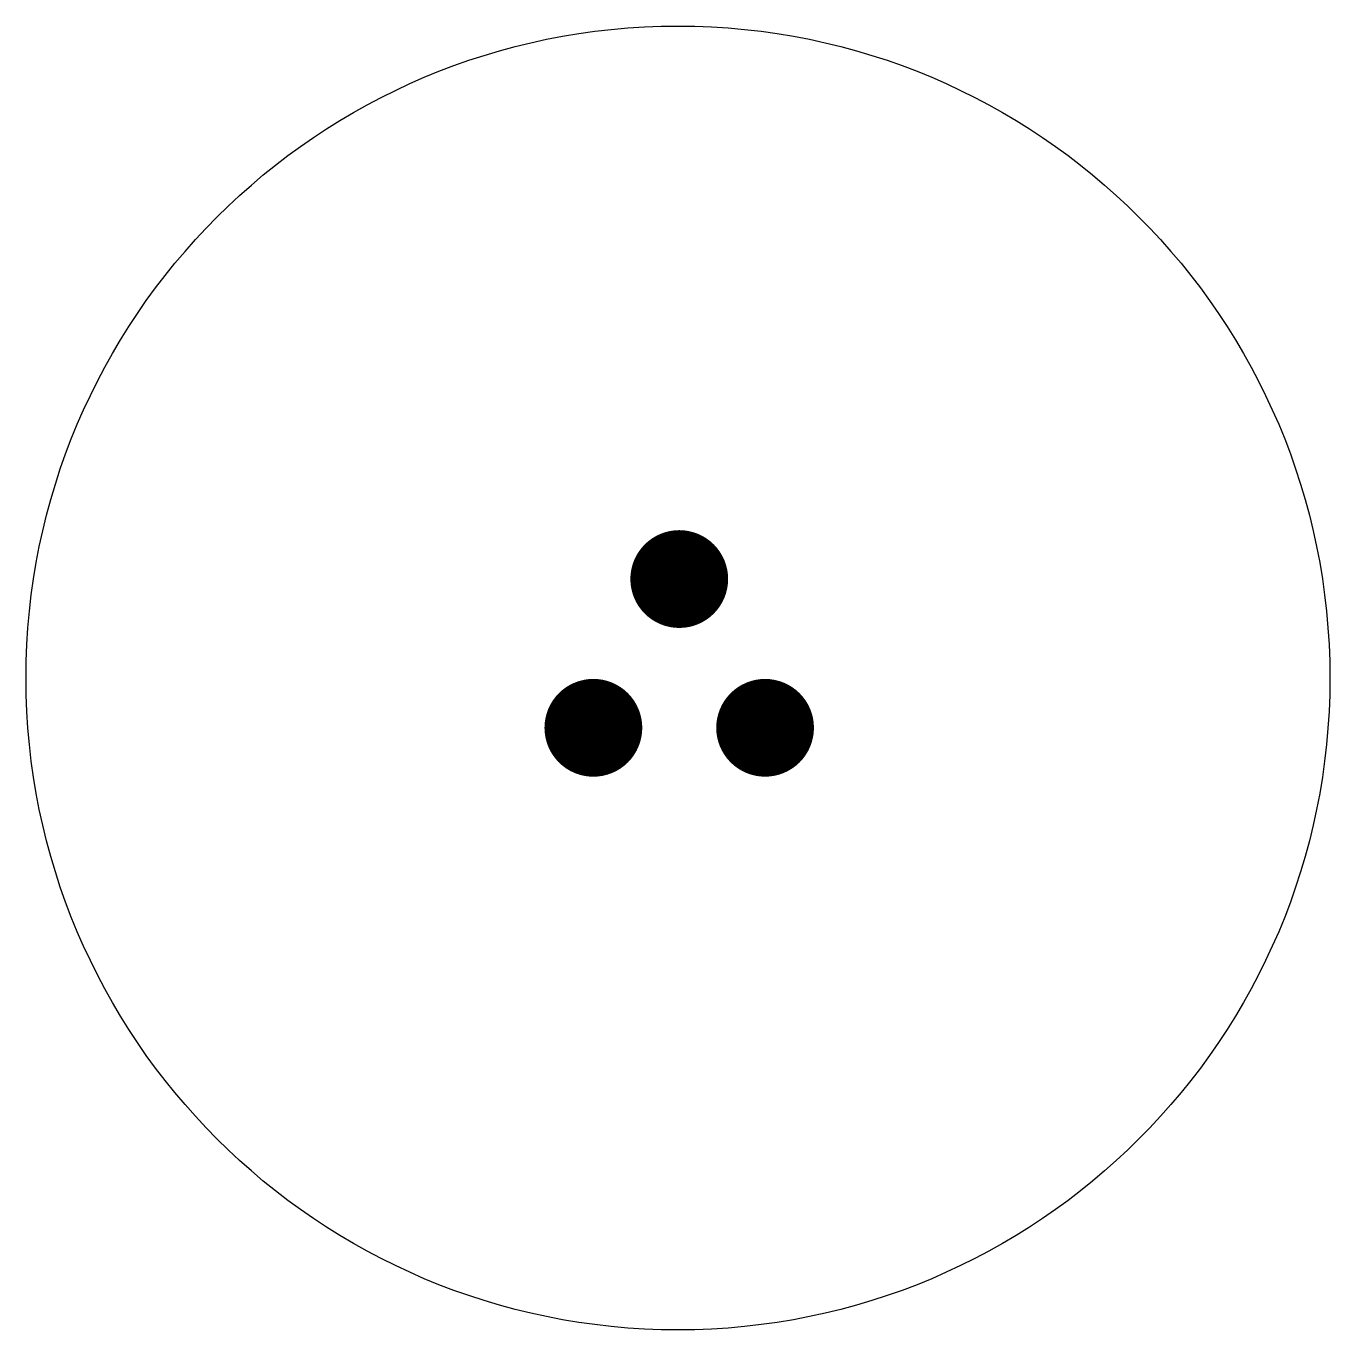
# Model space of a CAD drawing. Extents: x -1 to 1, y -0.99 to 1.
import ezdxf

# ---------------------------------------------------------------- set-up
doc = ezdxf.new("R2010")
doc.units = 0
doc.header["$LTSCALE"] = 0.01
doc.header["$MEASUREMENT"] = 0
doc.layers.get('0').update_dxf_attribs({"lineweight": 20})

msp = doc.modelspace()

# ---------------------------------------------------------------- linework, layer by layer
at = {"color": 0, "linetype": 'ByBlock', "lineweight": -2, "const_width": 0.0749}
for points in [[(-0.0369, 0.1565, 1), (0.038, 0.1565, 1)], [(-0.1684, -0.0713, 1), (-0.0935, -0.0713, 1)], [(0.0946, -0.0713, 1), (0.1694, -0.0713, 1)]]:
    msp.add_lwpolyline(points, format="xyb", close=True, dxfattribs=at)
at = {"color": 0, "linetype": 'ByBlock', "lineweight": -2}
msp.add_circle((-0.0014, 0.005), 0.9983, dxfattribs=at)

doc.saveas('drawing.dxf')
